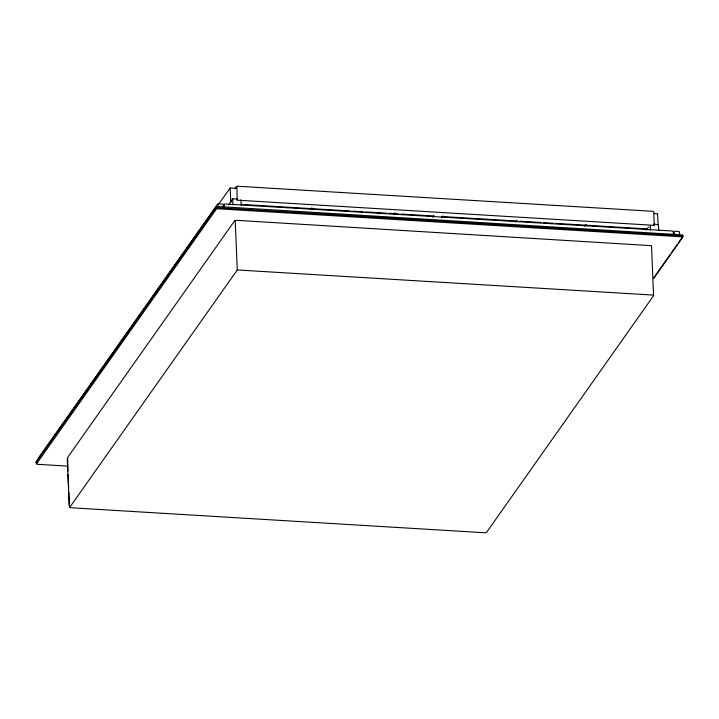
<?xml version="1.0" encoding="UTF-8"?>
<svg xmlns="http://www.w3.org/2000/svg" width="719" height="719" viewBox="0 0 719 719"><rect width="100%" height="100%" fill="white"/><g stroke="black" fill="none" stroke-linecap="round" stroke-linejoin="round"><path stroke-width="1.08" d="M67.694 466.128L37.433 464.303L36.139 463.027L36.417 461.364L215.988 206.892L217.56 206.497L682.538 234.888L683.05 236.29L678.529 242.698M39.132 458.003L39.347 456.754L217.749 203.926L223.178 204.124L223.33 207.71M654.191 225.694L653.814 212.042L653.086 211.323L237.486 186.23L236.596 186.446L234.897 188.863M67.937 471.152L67.703 457.347L234.709 220.688L236.281 220.302L651.522 245.682L653.562 295.716L486.565 532.366L484.992 532.761L70.714 507.74L69.419 506.473L68.817 492.12M35.95 462.533L216.365 207.62L682.861 235.796L682.583 237.459L653.517 278.648M216.5 206.739L216.581 208.699L36.462 463.935M218.136 203.819L218.127 206.596M673.254 234.879L673.352 231.976L672.382 231.015L225.092 204.007L224.292 204.187L224.445 207.773M236.165 188.216L230.206 188.027L230.781 201.841L228.597 204.879M237.297 198.983L232.74 198.866L232.911 204.888M236.884 186.365L237.189 200.511M235.212 220.544L237.279 269.958L69.743 507.371M679.599 234.466L679.266 231.662L675.015 231.176L674.215 231.356L674.368 234.951M657.481 213.929L653.751 213.426M658.352 224.652L653.868 224.139M219.088 203.459L230.206 188.027M231.239 200.7L232.74 198.866M310.617 209.615L311.893 207.809M377.987 213.947L379.264 212.15M432.631 217.237L433.925 215.403M441.52 217.776L442.805 215.943M515.487 222.036L516.781 220.203M584.709 226.215L586.003 224.382M646.156 230.134L647.451 228.3M653.337 278.397L670.135 254.598M671.42 252.764L677.235 244.532M393.626 214.63L394.902 212.815M648.089 227.384L648.978 227.168M654.209 225.344L237.459 200.179M682.619 236.839L216.581 208.699M653.598 295.105L237.279 269.958M39.32 457.212L40.03 457.158M36.381 461.975L37.334 461.904M241.036 204.367L350.818 211M353.056 211.134L363.14 211.745M365.378 211.88L386.66 213.166M388.898 213.3L398.982 213.911M401.22 214.046L433.71 216.006M441.556 216.482L517.725 221.075M519.972 221.209L541.254 222.495M543.492 222.638L553.576 223.241M555.814 223.375L647.675 228.93M230.781 201.841L231.392 201.949M657.517 213.831L658.146 224.93M658.379 224.571L658.775 230.61M650.309 225.64L650.488 230.107M240.955 199.801L241.198 205.391M68.071 474.459L68.673 488.812M67.244 458.515L69.231 505.969"/></g></svg>
